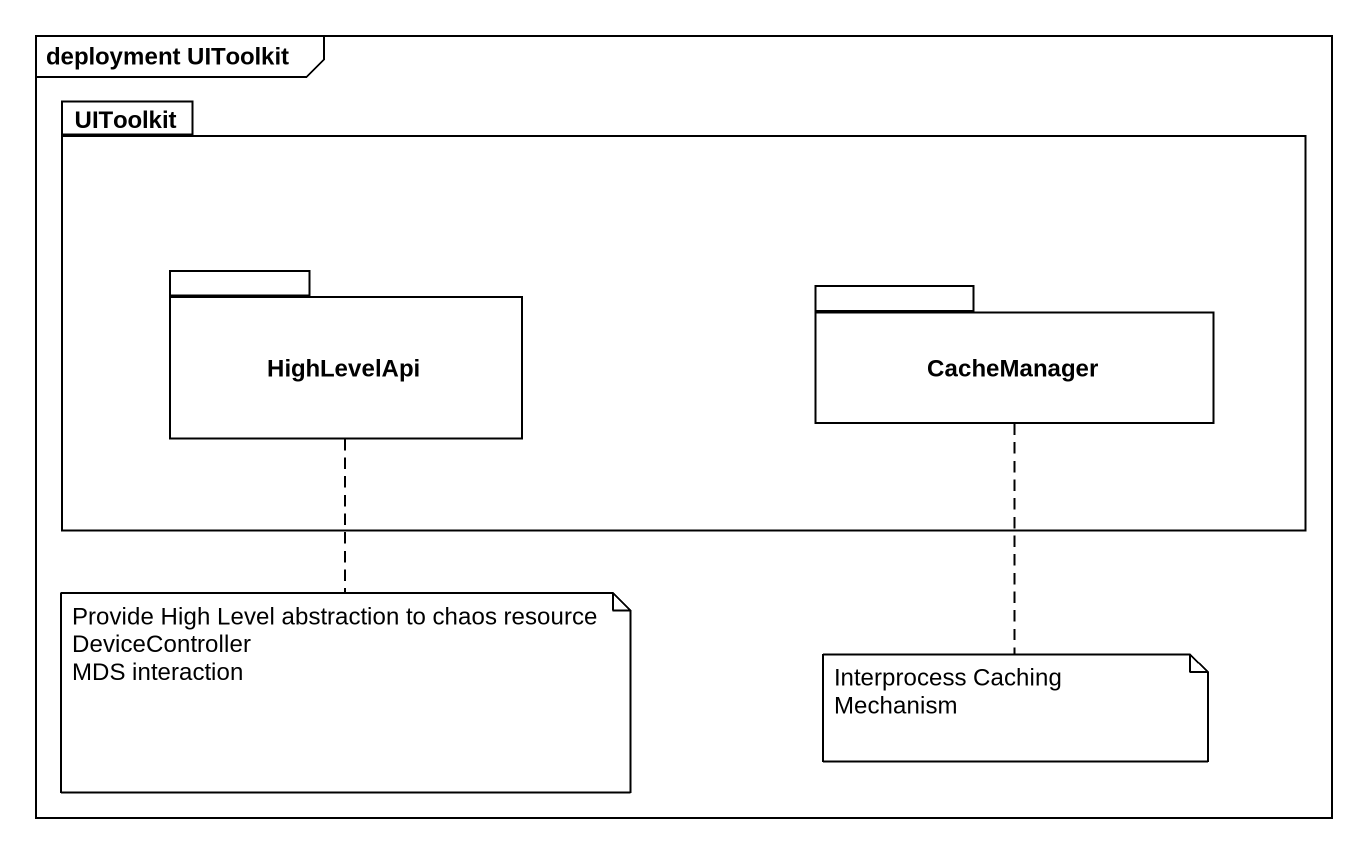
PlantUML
@startuml
mainframe deployment UIToolkit
package UIToolkit {
  package HighLevelApi {
  }
  package CacheManager {
  }
}
note bottom of HighLevelApi
  Provide High Level abstraction to chaos resource
  DeviceController
  MDS interaction
end note
note bottom of CacheManager : Interprocess Caching Mechanism
@enduml
